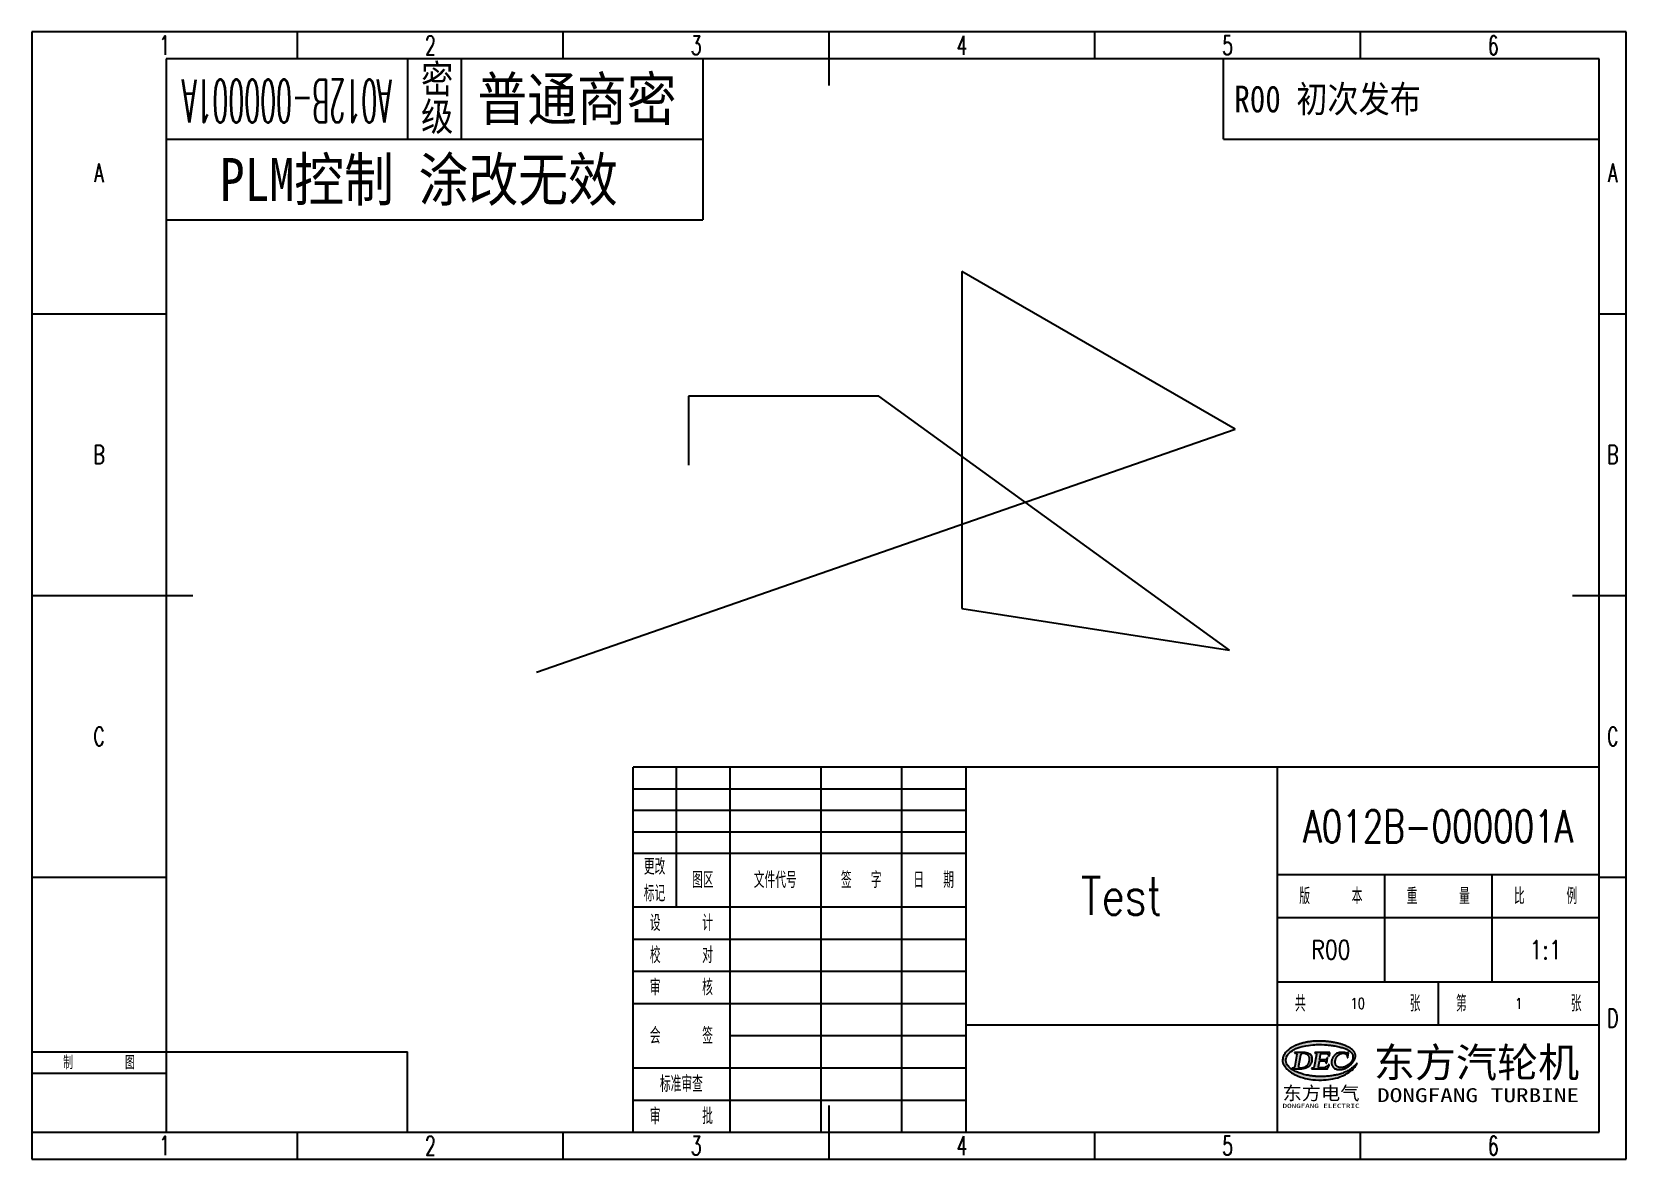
# Model space of a CAD drawing. Header units: millimetres. Extents: x 0 to 297, y 0 to 210.
import ezdxf
from ezdxf.enums import TextEntityAlignment as Align

# ---------------------------------------------------------------- set-up
doc = ezdxf.new("R2010")
doc.units = ezdxf.units.MM
doc.layers.add('PDM_Title', color=7, linetype='Continuous')
doc.styles.add('HZ', font='TXT.SHX', dxfattribs={"width": 0.667, "bigfont": 'HZTXT.SHX'})
doc.styles.add('pdmHT', font='simhei.ttf')

# ---------------------------------------------------------------- blocks, each defined once
blk = doc.blocks.new('FitPDM_DWGFrame')
at = {"layer": 'PDM_Title'}
h = blk.add_hatch(color=2, dxfattribs=at)
h.paths.add_polyline_path([(235.25, 19.86), (235.24, 19.83), (235.23, 19.81), (235.24, 19.79), (235.26, 19.76), (235.47, 19.76), (235.51, 19.74), (235.55, 19.72), (235.59, 19.67), (235.62, 19.62), (235.63, 19.53), (235.26, 17.33), (235.25, 17.22), (235.2, 17.15), (235.15, 17.08), (235.08, 17.01), (235, 16.96), (234.91, 16.96), (234.82, 16.94), (234.75, 16.93), (234.73, 16.88), (234.75, 16.84), (234.79, 16.84), (236.5, 16.84), (236.71, 16.86), (236.92, 16.89), (237.13, 16.93), (237.32, 16.99), (237.48, 17.06), (237.7, 17.17), (237.88, 17.28), (238.01, 17.39), (238.17, 17.56), (238.29, 17.72), (238.38, 17.87), (238.45, 18.05), (238.51, 18.2), (238.53, 18.41), (238.54, 18.59), (238.53, 18.78), (238.5, 18.96), (238.44, 19.13), (238.33, 19.3), (238.18, 19.47), (237.96, 19.62), (237.76, 19.71), (237.48, 19.8), (237.21, 19.86), (236.96, 19.86)])
h.paths.add_polyline_path([(236.45, 19.62), (236.4, 19.56), (236.37, 19.48), (236.34, 19.38), (235.99, 17.35), (235.97, 17.24), (235.97, 17.15), (235.97, 17.09), (236.05, 17.04), (236.14, 17.01), (236.32, 17.01), (236.52, 17.02), (236.64, 17.03), (236.77, 17.05), (236.91, 17.09), (237, 17.12), (237.1, 17.15), (237.18, 17.19), (237.28, 17.24), (237.36, 17.29), (237.43, 17.35), (237.51, 17.39), (237.57, 17.43), (237.62, 17.49), (237.68, 17.57), (237.72, 17.63), (237.77, 17.71), (237.81, 17.78), (237.83, 17.82), (237.89, 17.91), (237.92, 17.99), (237.95, 18.08), (237.98, 18.19), (238, 18.29), (238.03, 18.4), (238.04, 18.51), (238.04, 18.6), (238.04, 18.69), (238, 18.9), (237.96, 19.04), (237.93, 19.09), (237.89, 19.17), (237.84, 19.22), (237.81, 19.27), (237.76, 19.33), (237.72, 19.38), (237.66, 19.43), (237.58, 19.5), (237.5, 19.53), (237.4, 19.58), (237.27, 19.63), (237.08, 19.68), (236.94, 19.7), (236.81, 19.71), (236.72, 19.7)], flags=0)
h.paths.add_polyline_path([(240.21, 19.66), (241.24, 19.65), (241.31, 19.62), (241.39, 19.59), (241.44, 19.55), (241.48, 19.51), (241.52, 19.46), (241.54, 19.41), (241.56, 19.36), (241.58, 19.25), (241.6, 19.18), (241.62, 19.16), (241.64, 19.16), (241.67, 19.16), (241.71, 19.19), (241.74, 19.23), (241.76, 19.28), (241.83, 19.75), (241.83, 19.8), (241.81, 19.83), (241.78, 19.85), (241.75, 19.86), (239.02, 19.86), (238.98, 19.84), (238.98, 19.8), (239, 19.76), (239.12, 19.75), (239.21, 19.73), (239.28, 19.69), (239.31, 19.64), (239.32, 19.56), (239.31, 19.49), (238.9, 17.25), (238.87, 17.17), (238.84, 17.11), (238.79, 17.06), (238.75, 17), (238.68, 16.96), (238.63, 16.94), (238.59, 16.93), (238.43, 16.93), (238.41, 16.92), (238.4, 16.88), (238.41, 16.86), (238.43, 16.84), (241.31, 16.84), (241.35, 16.85), (241.4, 16.89), (241.42, 16.92), (241.68, 17.51), (241.69, 17.54), (241.69, 17.58), (241.67, 17.59), (241.64, 17.61), (241.6, 17.61), (241.57, 17.6), (241.53, 17.56), (241.5, 17.51), (241.47, 17.46), (241.43, 17.4), (241.35, 17.34), (241.25, 17.27), (241.17, 17.21), (241.1, 17.17), (241.02, 17.12), (240.94, 17.08), (240.88, 17.05), (240.8, 17.03), (240.72, 17.02), (240.65, 17.01), (239.84, 17), (239.78, 17.02), (239.73, 17.05), (239.71, 17.07), (239.7, 17.16), (239.7, 17.27), (239.86, 18.2), (239.87, 18.25), (239.88, 18.28), (239.91, 18.3), (239.98, 18.31), (240.71, 18.31), (240.83, 18.29), (240.93, 18.27), (240.99, 18.22), (241.03, 18.17), (241.07, 18.11), (241.09, 18.05), (241.08, 17.99), (241.08, 17.95), (241.09, 17.9), (241.11, 17.89), (241.15, 17.89), (241.18, 17.9), (241.21, 17.92), (241.22, 17.95), (241.38, 18.82), (241.39, 18.87), (241.39, 18.89), (241.37, 18.9), (241.34, 18.91), (241.31, 18.91), (241.29, 18.89), (241.27, 18.83), (241.25, 18.76), (241.23, 18.7), (241.2, 18.65), (241.15, 18.61), (241.12, 18.58), (241.05, 18.54), (240.99, 18.51), (240.92, 18.48), (240.87, 18.48), (239.97, 18.48), (239.93, 18.51), (239.92, 18.56), (239.94, 18.65), (240.09, 19.52), (240.1, 19.57), (240.12, 19.6), (240.14, 19.63)])
h.paths.add_polyline_path([(246.82, 17.6), (246.86, 17.66), (246.9, 17.72), (246.91, 17.73), (246.91, 17.75), (246.91, 17.77), (246.89, 17.79), (246.88, 17.82), (246.85, 17.82), (246.81, 17.81), (246.77, 17.78), (246.73, 17.72), (246.69, 17.66), (246.67, 17.64), (246.53, 17.49), (246.35, 17.34), (246.27, 17.26), (246.17, 17.18), (246.06, 17.08), (245.96, 17), (245.87, 16.94), (245.78, 16.87), (245.59, 16.72), (245.46, 16.64), (245.27, 16.53), (245.09, 16.42), (244.9, 16.33), (244.73, 16.24), (244.64, 16.2), (244.58, 16.17), (244.41, 16.11), (244.26, 16.04), (244.06, 15.97), (243.87, 15.9), (243.66, 15.83), (243.46, 15.77), (243.24, 15.72), (243.03, 15.69), (242.83, 15.66), (242.62, 15.61), (242.42, 15.58), (242.13, 15.54), (241.94, 15.51), (241.7, 15.48), (241.47, 15.46), (241.21, 15.44), (240.92, 15.41), (240.57, 15.39), (240.21, 15.39), (240.03, 15.38), (239.79, 15.37), (239.4, 15.39), (239.2, 15.41), (239.06, 15.43), (238.83, 15.46), (238.65, 15.46), (238.43, 15.51), (238.14, 15.54), (237.95, 15.59), (237.74, 15.61), (237.46, 15.67), (237.19, 15.73), (236.91, 15.79), (236.64, 15.87), (236.26, 15.99), (236.05, 16.08), (235.8, 16.17), (235.58, 16.27), (235.4, 16.35), (235.22, 16.43), (235.05, 16.54), (234.82, 16.64), (234.64, 16.77), (234.48, 16.89), (234.32, 17.04), (234.17, 17.18), (234.02, 17.36), (233.94, 17.46), (233.81, 17.65), (233.72, 17.83), (233.65, 18.06), (233.61, 18.28), (233.6, 18.55), (233.64, 18.77), (233.7, 19.01), (233.79, 19.16), (233.87, 19.32), (234.01, 19.51), (234.16, 19.7), (234.34, 19.87), (234.59, 20.07), (234.89, 20.26), (234.99, 20.33), (235.23, 20.45), (235.48, 20.58), (235.85, 20.73), (236.23, 20.83), (236.63, 20.95), (237.01, 21.05), (237.32, 21.11), (237.83, 21.19), (238.23, 21.25), (238.62, 21.29), (239, 21.32), (239.34, 21.35), (240.25, 21.34), (240.8, 21.31), (241.02, 21.3), (241.26, 21.27), (241.47, 21.25), (241.7, 21.24), (241.92, 21.21), (242.11, 21.18), (242.34, 21.15), (242.52, 21.12), (242.75, 21.09), (242.99, 21.04), (243.26, 20.99), (243.52, 20.93), (243.71, 20.87), (243.93, 20.82), (244.1, 20.78), (244.3, 20.74), (244.46, 20.68), (244.65, 20.61), (244.76, 20.54), (244.87, 20.51), (244.98, 20.46), (245.07, 20.4), (245.15, 20.36), (245.25, 20.3), (245.36, 20.23), (245.46, 20.16), (245.53, 20.09), (245.62, 20.02), (245.69, 19.95), (245.8, 19.86), (245.87, 19.77), (245.91, 19.69), (245.95, 19.63), (246, 19.55), (246.04, 19.49), (246.06, 19.41), (246.09, 19.32), (246.11, 19.21), (246.11, 19.03), (246.11, 18.88), (246.09, 18.75), (246.06, 18.66), (246.04, 18.57), (246.01, 18.47), (245.95, 18.36), (245.9, 18.29), (245.82, 18.15), (245.75, 18.05), (245.68, 17.95), (245.57, 17.85), (245.49, 17.77), (245.4, 17.68), (245.34, 17.62), (245.23, 17.54), (245.15, 17.48), (245.06, 17.42), (244.97, 17.37), (244.84, 17.31), (244.76, 17.27), (244.68, 17.23), (244.59, 17.18), (244.49, 17.14), (244.35, 17.12), (244.22, 17.09), (244.07, 17.05), (243.87, 17.05), (243.65, 17.05), (243.56, 17.08), (243.44, 17.11), (243.36, 17.14), (243.29, 17.18), (243.22, 17.22), (243.16, 17.26), (243.12, 17.3), (243.08, 17.33), (243.04, 17.35), (243.01, 17.4), (242.98, 17.44), (242.96, 17.48), (242.93, 17.53), (242.9, 17.59), (242.88, 17.65), (242.86, 17.72), (242.84, 17.79), (242.82, 17.88), (242.81, 17.97), (242.79, 18.11), (242.79, 18.24), (242.82, 18.34), (242.83, 18.41), (242.84, 18.48), (242.87, 18.57), (242.9, 18.65), (242.93, 18.73), (242.96, 18.79), (242.99, 18.85), (243.02, 18.91), (243.04, 18.97), (243.06, 19), (243.1, 19.04), (243.12, 19.08), (243.16, 19.11), (243.18, 19.13), (243.19, 19.16), (243.21, 19.18), (243.24, 19.22), (243.25, 19.24), (243.27, 19.26), (243.32, 19.3), (243.35, 19.35), (243.45, 19.42), (243.53, 19.48), (243.63, 19.53), (243.72, 19.59), (243.8, 19.62), (243.87, 19.65), (243.98, 19.68), (244.06, 19.7), (244.12, 19.73), (244.23, 19.73), (244.38, 19.73), (244.46, 19.71), (244.55, 19.68), (244.63, 19.66), (244.71, 19.62), (244.77, 19.58), (244.82, 19.54), (244.87, 19.49), (244.92, 19.43), (244.96, 19.39), (244.99, 19.34), (245, 19.29), (245.03, 19.23), (245.03, 19.16), (245.05, 19.07), (245.07, 18.99), (245.07, 18.91), (245.08, 18.89), (245.1, 18.89), (245.14, 18.88), (245.15, 18.89), (245.17, 18.91), (245.17, 18.99), (245.18, 19.11), (245.3, 19.82), (245.3, 19.85), (245.28, 19.87), (245.26, 19.89), (245.22, 19.89), (245.18, 19.87), (245.15, 19.85), (245.13, 19.82), (245.12, 19.8), (245.09, 19.78), (245.04, 19.76), (245, 19.75), (244.95, 19.75), (244.88, 19.76), (244.82, 19.78), (244.73, 19.8), (244.63, 19.82), (244.54, 19.85), (244.43, 19.86), (244.31, 19.87), (244.16, 19.89), (244, 19.89), (243.84, 19.87), (243.68, 19.86), (243.58, 19.84), (243.5, 19.82), (243.39, 19.79), (243.3, 19.76), (243.22, 19.73), (243.15, 19.71), (243.06, 19.65), (242.97, 19.6), (242.9, 19.56), (242.85, 19.51), (242.8, 19.47), (242.74, 19.42), (242.66, 19.34), (242.58, 19.26), (242.52, 19.19), (242.48, 19.13), (242.43, 19.08), (242.38, 19.01), (242.34, 18.93), (242.3, 18.86), (242.27, 18.77), (242.23, 18.7), (242.19, 18.6), (242.17, 18.52), (242.17, 18.46), (242.15, 18.41), (242.14, 18.3), (242.11, 18.21), (242.11, 18.14), (242.1, 18.05), (242.09, 18.01), (242.1, 17.98), (242.11, 17.89), (242.12, 17.8), (242.14, 17.71), (242.15, 17.62), (242.16, 17.54), (242.21, 17.44), (242.25, 17.37), (242.3, 17.29), (242.34, 17.23), (242.39, 17.17), (242.44, 17.13), (242.5, 17.06), (242.55, 17), (242.62, 16.95), (242.7, 16.89), (242.78, 16.84), (242.85, 16.81), (242.92, 16.79), (243.04, 16.75), (243.15, 16.71), (243.27, 16.69), (243.42, 16.68), (243.57, 16.67), (243.74, 16.68), (243.91, 16.69), (244.07, 16.71), (244.22, 16.74), (244.33, 16.77), (244.41, 16.79), (244.49, 16.82), (244.61, 16.86), (244.68, 16.91), (244.77, 16.94), (244.87, 17), (244.94, 17.04), (245.01, 17.08), (245.11, 17.14), (245.18, 17.2), (245.29, 17.26), (245.35, 17.31), (245.41, 17.36), (245.46, 17.38), (245.53, 17.45), (245.61, 17.5), (245.67, 17.56), (245.72, 17.62), (245.77, 17.65), (245.83, 17.71), (245.85, 17.75), (245.91, 17.8), (245.94, 17.86), (245.98, 17.88), (246.01, 17.92), (246.04, 17.95), (246.06, 17.99), (246.1, 18.04), (246.14, 18.08), (246.16, 18.12), (246.2, 18.18), (246.24, 18.24), (246.28, 18.28), (246.31, 18.35), (246.36, 18.4), (246.38, 18.45), (246.4, 18.49), (246.42, 18.56), (246.44, 18.61), (246.47, 18.69), (246.5, 18.76), (246.52, 18.84), (246.54, 18.91), (246.56, 18.99), (246.57, 19.08), (246.58, 19.24), (246.57, 19.46), (246.55, 19.58), (246.52, 19.66), (246.49, 19.75), (246.46, 19.8), (246.43, 19.86), (246.39, 19.93), (246.34, 20), (246.3, 20.05), (246.26, 20.11), (246.2, 20.16), (246.14, 20.25), (246.06, 20.31), (246, 20.38), (245.94, 20.42), (245.86, 20.49), (245.79, 20.55), (245.71, 20.61), (245.65, 20.66), (245.57, 20.7), (245.5, 20.74), (245.41, 20.79), (245.34, 20.83), (245.27, 20.87), (245.2, 20.9), (245.12, 20.94), (245.06, 20.98), (245.02, 20.99), (244.96, 21.01), (244.86, 21.07), (244.76, 21.1), (244.69, 21.14), (244.59, 21.17), (244.51, 21.21), (244.43, 21.24), (244.35, 21.27), (244.27, 21.31), (244.18, 21.33), (244.09, 21.36), (244, 21.38), (243.92, 21.42), (243.82, 21.45), (243.72, 21.47), (243.62, 21.5), (243.53, 21.53), (243.43, 21.55), (243.33, 21.58), (243.22, 21.6), (243.12, 21.62), (243.04, 21.64), (242.95, 21.66), (242.82, 21.68), (242.74, 21.7), (242.64, 21.71), (242.57, 21.74), (242.46, 21.75), (242.38, 21.77), (242.27, 21.79), (242.11, 21.81), (242, 21.83), (241.91, 21.85), (241.8, 21.87), (241.67, 21.88), (241.49, 21.9), (241.34, 21.92), (241.14, 21.94), (240.95, 21.95), (240.75, 21.95), (240.54, 21.96), (240.27, 21.97), (239.96, 21.98), (239.61, 21.99), (239.37, 21.99), (239.1, 21.96), (238.88, 21.96), (238.62, 21.95), (238.41, 21.93), (238.24, 21.9), (238.05, 21.88), (237.9, 21.86), (237.8, 21.84), (237.71, 21.82), (237.61, 21.8), (237.48, 21.78), (237.39, 21.76), (237.25, 21.73), (237.14, 21.71), (237.06, 21.69), (236.95, 21.66), (236.82, 21.64), (236.73, 21.62), (236.65, 21.59), (236.54, 21.56), (236.43, 21.53), (236.33, 21.5), (236.24, 21.47), (236.18, 21.45), (236.09, 21.42), (235.99, 21.38), (235.91, 21.37), (235.85, 21.33), (235.78, 21.31), (235.7, 21.27), (235.6, 21.24), (235.52, 21.2), (235.43, 21.17), (235.34, 21.13), (235.25, 21.09), (235.17, 21.04), (235.08, 21), (235, 20.96), (234.91, 20.92), (234.84, 20.87), (234.75, 20.83), (234.66, 20.78), (234.57, 20.73), (234.5, 20.69), (234.43, 20.64), (234.35, 20.58), (234.24, 20.51), (234.09, 20.38), (233.91, 20.23), (233.71, 20.05), (233.55, 19.84), (233.39, 19.65), (233.29, 19.45), (233.19, 19.23), (233.12, 19.09), (233.07, 18.88), (233.02, 18.67), (233.01, 18.51), (233.01, 18.4), (233, 18.3), (233.01, 18.21), (233.06, 17.94), (233.14, 17.74), (233.27, 17.48), (233.39, 17.31), (233.51, 17.13), (233.66, 16.96), (233.81, 16.78), (233.98, 16.62), (234.18, 16.44), (234.42, 16.27), (234.68, 16.09), (234.93, 15.92), (235.19, 15.78), (235.53, 15.64), (235.9, 15.47), (236.38, 15.29), (236.87, 15.13), (237.21, 15.02), (237.56, 14.95), (237.89, 14.88), (238.29, 14.83), (238.63, 14.79), (239.14, 14.76), (239.76, 14.72), (240.27, 14.71), (240.64, 14.75), (241.12, 14.77), (241.55, 14.83), (241.95, 14.89), (242.39, 14.95), (242.85, 15.06), (243.27, 15.17), (243.66, 15.31), (243.99, 15.43), (244.35, 15.59), (244.7, 15.75), (245, 15.93), (245.34, 16.15), (245.63, 16.36), (245.82, 16.51), (245.92, 16.59), (246, 16.66), (246.14, 16.8), (246.32, 16.98), (246.46, 17.16), (246.56, 17.29), (246.67, 17.41)])
at = {"layer": 'PDM_Title', "color": 2}
for p, q in [((297, 210), (0, 210)), ((0, 210), (0, 0)), ((49.5, 205), (49.5, 210)), ((99, 205), (99, 210)), ((198, 205), (198, 210)), ((247.5, 205), (247.5, 210)), ((297, 0), (297, 210)), ((0, 157.5), (25, 157.5)), ((292, 157.5), (297, 157.5)), ((120, 73), (120, 47)), ((130, 73), (130, 5)), ((147, 73), (147, 5)), ((162, 73), (162, 5)), ((174, 73), (174, 5)), ((232, 73), (232, 5)), ((112, 69), (174, 69)), ((112, 65), (174, 65)), ((112, 61), (174, 61)), ((112, 57), (174, 57)), ((0, 52.5), (25, 52.5)), ((232, 53), (292, 53)), ((252, 53), (252, 33)), ((272, 53), (272, 33)), ((292, 52.5), (297, 52.5)), ((112, 47), (174, 47)), ((232, 45), (292, 45)), ((112, 41), (174, 41)), ((112, 35), (174, 35)), ((232, 33), (292, 33)), ((262, 33), (262, 25)), ((112, 29), (174, 29)), ((174, 25), (232, 25)), ((232, 25), (292, 25)), ((130, 23), (174, 23)), ((234.75, 20.83), (234.66, 20.78)), ((234.84, 20.87), (234.75, 20.83)), ((234.91, 20.92), (234.84, 20.87)), ((235, 20.96), (234.91, 20.92)), ((235.08, 21), (235, 20.96)), ((235.17, 21.04), (235.08, 21)), ((235.25, 21.09), (235.17, 21.04)), ((235.34, 21.13), (235.25, 21.09)), ((235.43, 21.17), (235.34, 21.13)), ((235.52, 21.2), (235.43, 21.17)), ((235.6, 21.24), (235.52, 21.2)), ((235.7, 21.27), (235.6, 21.24)), ((235.78, 21.31), (235.7, 21.27)), ((235.85, 21.33), (235.78, 21.31)), ((235.91, 21.37), (235.85, 21.33)), ((235.85, 20.73), (236.23, 20.83)), ((235.99, 21.38), (235.91, 21.37)), ((236.09, 21.42), (235.99, 21.38)), ((236.18, 21.45), (236.09, 21.42)), ((236.24, 21.47), (236.18, 21.45)), ((236.23, 20.83), (236.63, 20.95)), ((236.33, 21.5), (236.24, 21.47)), ((236.43, 21.53), (236.33, 21.5)), ((236.54, 21.56), (236.43, 21.53)), ((236.65, 21.59), (236.54, 21.56)), ((236.63, 20.95), (237.01, 21.05)), ((236.73, 21.62), (236.65, 21.59)), ((236.82, 21.64), (236.73, 21.62)), ((236.95, 21.66), (236.82, 21.64)), ((237.06, 21.69), (236.95, 21.66)), ((237.01, 21.05), (237.32, 21.11)), ((237.14, 21.71), (237.06, 21.69)), ((237.25, 21.73), (237.14, 21.71)), ((237.39, 21.76), (237.25, 21.73)), ((237.32, 21.11), (237.83, 21.19)), ((237.48, 21.78), (237.39, 21.76)), ((237.61, 21.8), (237.48, 21.78)), ((237.71, 21.82), (237.61, 21.8)), ((237.8, 21.84), (237.71, 21.82)), ((237.9, 21.86), (237.8, 21.84)), ((237.83, 21.19), (238.23, 21.25)), ((238.05, 21.88), (237.9, 21.86)), ((238.24, 21.9), (238.05, 21.88)), ((238.23, 21.25), (238.62, 21.29)), ((238.41, 21.93), (238.24, 21.9)), ((238.62, 21.95), (238.41, 21.93)), ((238.88, 21.96), (238.62, 21.95)), ((238.62, 21.29), (239, 21.32)), ((239.1, 21.96), (238.88, 21.96)), ((239, 21.32), (239.34, 21.35)), ((239.37, 21.99), (239.1, 21.96)), ((239.34, 21.35), (240.25, 21.34)), ((239.61, 21.99), (239.37, 21.99)), ((239.96, 21.98), (239.61, 21.99)), ((240.27, 21.97), (239.96, 21.98)), ((240.25, 21.34), (240.8, 21.31)), ((240.54, 21.96), (240.27, 21.97)), ((240.75, 21.95), (240.54, 21.96)), ((240.95, 21.95), (240.75, 21.95)), ((240.8, 21.31), (241.02, 21.3)), ((241.14, 21.94), (240.95, 21.95)), ((241.02, 21.3), (241.26, 21.27)), ((241.34, 21.92), (241.14, 21.94)), ((241.26, 21.27), (241.47, 21.25)), ((241.49, 21.9), (241.34, 21.92)), ((241.47, 21.25), (241.7, 21.24)), ((241.67, 21.88), (241.49, 21.9)), ((241.8, 21.87), (241.67, 21.88)), ((241.7, 21.24), (241.92, 21.21)), ((241.91, 21.85), (241.8, 21.87)), ((242, 21.83), (241.91, 21.85)), ((241.92, 21.21), (242.11, 21.18)), ((242.11, 21.81), (242, 21.83)), ((242.27, 21.79), (242.11, 21.81)), ((242.11, 21.18), (242.34, 21.15)), ((242.38, 21.77), (242.27, 21.79)), ((242.34, 21.15), (242.52, 21.12)), ((242.46, 21.75), (242.38, 21.77)), ((242.57, 21.74), (242.46, 21.75)), ((242.52, 21.12), (242.75, 21.09)), ((242.64, 21.71), (242.57, 21.74)), ((242.74, 21.7), (242.64, 21.71)), ((242.82, 21.68), (242.74, 21.7)), ((242.75, 21.09), (242.99, 21.04)), ((242.95, 21.66), (242.82, 21.68)), ((243.04, 21.64), (242.95, 21.66)), ((242.99, 21.04), (243.26, 20.99)), ((243.12, 21.62), (243.04, 21.64)), ((243.22, 21.6), (243.12, 21.62)), ((243.33, 21.58), (243.22, 21.6)), ((243.26, 20.99), (243.52, 20.93)), ((243.43, 21.55), (243.33, 21.58)), ((243.53, 21.53), (243.43, 21.55)), ((243.52, 20.93), (243.71, 20.87)), ((243.62, 21.5), (243.53, 21.53)), ((243.72, 21.47), (243.62, 21.5)), ((243.71, 20.87), (243.93, 20.82)), ((243.82, 21.45), (243.72, 21.47)), ((243.92, 21.42), (243.82, 21.45)), ((244, 21.38), (243.92, 21.42)), ((243.93, 20.82), (244.1, 20.78)), ((244.09, 21.36), (244, 21.38)), ((244.18, 21.33), (244.09, 21.36)), ((244.27, 21.31), (244.18, 21.33)), ((244.35, 21.27), (244.27, 21.31)), ((244.43, 21.24), (244.35, 21.27)), ((244.51, 21.21), (244.43, 21.24)), ((244.59, 21.17), (244.51, 21.21)), ((244.69, 21.14), (244.59, 21.17)), ((244.76, 21.1), (244.69, 21.14)), ((244.86, 21.07), (244.76, 21.1)), ((244.96, 21.01), (244.86, 21.07)), ((245.02, 20.99), (244.96, 21.01)), ((245.06, 20.98), (245.02, 20.99)), ((245.12, 20.94), (245.06, 20.98)), ((245.2, 20.9), (245.12, 20.94)), ((245.27, 20.87), (245.2, 20.9)), ((245.34, 20.83), (245.27, 20.87)), ((245.41, 20.79), (245.34, 20.83)), ((0, 20), (25, 20)), ((233.01, 18.4), (233, 18.3)), ((233, 18.3), (233.01, 18.21)), ((233.02, 18.67), (233.01, 18.51)), ((233.01, 18.51), (233.01, 18.4)), ((233.01, 18.21), (233.06, 17.94)), ((233.07, 18.88), (233.02, 18.67)), ((233.06, 17.94), (233.14, 17.74)), ((233.12, 19.09), (233.07, 18.88)), ((233.19, 19.23), (233.12, 19.09)), ((233.29, 19.45), (233.19, 19.23)), ((233.39, 19.65), (233.29, 19.45)), ((233.55, 19.84), (233.39, 19.65)), ((233.71, 20.05), (233.55, 19.84)), ((233.6, 18.55), (233.64, 18.77)), ((233.61, 18.28), (233.6, 18.55)), ((233.65, 18.06), (233.61, 18.28)), ((233.64, 18.77), (233.7, 19.01)), ((233.72, 17.83), (233.65, 18.06)), ((233.7, 19.01), (233.79, 19.16)), ((233.91, 20.23), (233.71, 20.05)), ((233.81, 17.65), (233.72, 17.83)), ((233.79, 19.16), (233.87, 19.32)), ((233.87, 19.32), (234.01, 19.51)), ((234.09, 20.38), (233.91, 20.23)), ((234.01, 19.51), (234.16, 19.7)), ((234.24, 20.51), (234.09, 20.38)), ((234.16, 19.7), (234.34, 19.87)), ((234.35, 20.58), (234.24, 20.51)), ((234.34, 19.87), (234.59, 20.07)), ((234.43, 20.64), (234.35, 20.58)), ((234.5, 20.69), (234.43, 20.64)), ((234.57, 20.73), (234.5, 20.69)), ((234.66, 20.78), (234.57, 20.73)), ((234.59, 20.07), (234.89, 20.26)), ((234.89, 20.26), (234.99, 20.33)), ((234.99, 20.33), (235.23, 20.45)), ((235.23, 20.45), (235.48, 20.58)), ((235.24, 19.83), (235.23, 19.81)), ((235.23, 19.81), (235.24, 19.79)), ((235.25, 19.86), (235.24, 19.83)), ((235.24, 19.79), (235.26, 19.76)), ((236.96, 19.86), (235.25, 19.86)), ((235.26, 19.76), (235.47, 19.76)), ((235.63, 19.53), (235.26, 17.33)), ((235.47, 19.76), (235.51, 19.74)), ((235.48, 20.58), (235.85, 20.73)), ((235.51, 19.74), (235.55, 19.72)), ((235.55, 19.72), (235.59, 19.67)), ((235.59, 19.67), (235.62, 19.62)), ((235.62, 19.62), (235.63, 19.53)), ((236.34, 19.38), (235.99, 17.35)), ((236.37, 19.48), (236.34, 19.38)), ((236.4, 19.56), (236.37, 19.48)), ((236.45, 19.62), (236.4, 19.56)), ((236.72, 19.7), (236.45, 19.62)), ((236.81, 19.71), (236.72, 19.7)), ((236.94, 19.7), (236.81, 19.71)), ((237.08, 19.68), (236.94, 19.7)), ((237.21, 19.86), (236.96, 19.86)), ((237.27, 19.63), (237.08, 19.68)), ((237.48, 19.8), (237.21, 19.86)), ((237.4, 19.58), (237.27, 19.63)), ((237.5, 19.53), (237.4, 19.58)), ((237.76, 19.71), (237.48, 19.8)), ((237.58, 19.5), (237.5, 19.53)), ((237.66, 19.43), (237.58, 19.5)), ((237.72, 19.38), (237.66, 19.43)), ((237.76, 19.33), (237.72, 19.38)), ((237.96, 19.62), (237.76, 19.71)), ((237.81, 19.27), (237.76, 19.33)), ((237.84, 19.22), (237.81, 19.27)), ((237.81, 17.78), (237.83, 17.82)), ((237.83, 17.82), (237.89, 17.91)), ((237.89, 19.17), (237.84, 19.22)), ((237.93, 19.09), (237.89, 19.17)), ((237.89, 17.91), (237.92, 17.99)), ((237.92, 17.99), (237.95, 18.08)), ((237.96, 19.04), (237.93, 19.09)), ((237.95, 18.08), (237.98, 18.19)), ((238.18, 19.47), (237.96, 19.62)), ((238, 18.9), (237.96, 19.04)), ((237.98, 18.19), (238, 18.29)), ((238.04, 18.69), (238, 18.9)), ((238, 18.29), (238.03, 18.4)), ((238.03, 18.4), (238.04, 18.51)), ((238.04, 18.6), (238.04, 18.69)), ((238.04, 18.51), (238.04, 18.6)), ((238.33, 19.3), (238.18, 19.47)), ((238.29, 17.72), (238.38, 17.87)), ((238.44, 19.13), (238.33, 19.3)), ((238.38, 17.87), (238.45, 18.05)), ((238.5, 18.96), (238.44, 19.13)), ((238.45, 18.05), (238.51, 18.2)), ((238.53, 18.78), (238.5, 18.96)), ((238.51, 18.2), (238.53, 18.41)), ((238.54, 18.59), (238.53, 18.78)), ((238.53, 18.41), (238.54, 18.59)), ((239.31, 19.49), (238.9, 17.25)), ((239.02, 19.86), (238.98, 19.84)), ((238.98, 19.84), (238.98, 19.8)), ((238.98, 19.8), (239, 19.76)), ((239, 19.76), (239.12, 19.75)), ((241.75, 19.86), (239.02, 19.86)), ((239.12, 19.75), (239.21, 19.73)), ((239.21, 19.73), (239.28, 19.69)), ((239.28, 19.69), (239.31, 19.64)), ((239.31, 19.64), (239.32, 19.56)), ((239.32, 19.56), (239.31, 19.49)), ((239.7, 17.27), (239.86, 18.2)), ((239.86, 18.2), (239.87, 18.25)), ((239.87, 18.25), (239.88, 18.28)), ((239.88, 18.28), (239.91, 18.3)), ((239.91, 18.3), (239.98, 18.31)), ((239.92, 18.56), (239.94, 18.65)), ((239.93, 18.51), (239.92, 18.56)), ((239.97, 18.48), (239.93, 18.51)), ((239.94, 18.65), (240.09, 19.52)), ((240.87, 18.48), (239.97, 18.48)), ((239.98, 18.31), (240.71, 18.31)), ((240.09, 19.52), (240.1, 19.57)), ((240.1, 19.57), (240.12, 19.6)), ((240.12, 19.6), (240.14, 19.63)), ((240.14, 19.63), (240.21, 19.66)), ((240.21, 19.66), (241.24, 19.65)), ((240.71, 18.31), (240.83, 18.29)), ((240.83, 18.29), (240.93, 18.27)), ((240.92, 18.48), (240.87, 18.48)), ((240.99, 18.51), (240.92, 18.48)), ((240.93, 18.27), (240.99, 18.22)), ((241.05, 18.54), (240.99, 18.51)), ((240.99, 18.22), (241.03, 18.17)), ((241.03, 18.17), (241.07, 18.11)), ((241.12, 18.58), (241.05, 18.54)), ((241.07, 18.11), (241.09, 18.05)), ((241.09, 18.05), (241.08, 17.99)), ((241.08, 17.99), (241.08, 17.95)), ((241.08, 17.95), (241.09, 17.9)), ((241.09, 17.9), (241.11, 17.89)), ((241.11, 17.89), (241.15, 17.89)), ((241.15, 18.61), (241.12, 18.58)), ((241.2, 18.65), (241.15, 18.61)), ((241.15, 17.89), (241.18, 17.9)), ((241.18, 17.9), (241.21, 17.92)), ((241.23, 18.7), (241.2, 18.65)), ((241.21, 17.92), (241.22, 17.95)), ((241.22, 17.95), (241.38, 18.82)), ((241.25, 18.76), (241.23, 18.7)), ((241.24, 19.65), (241.31, 19.62)), ((241.27, 18.83), (241.25, 18.76)), ((241.29, 18.89), (241.27, 18.83)), ((241.31, 18.91), (241.29, 18.89)), ((241.31, 19.62), (241.39, 19.59)), ((241.34, 18.91), (241.31, 18.91)), ((241.37, 18.9), (241.34, 18.91)), ((241.39, 18.89), (241.37, 18.9)), ((241.38, 18.82), (241.39, 18.87)), ((241.39, 19.59), (241.44, 19.55)), ((241.39, 18.87), (241.39, 18.89)), ((241.44, 19.55), (241.48, 19.51)), ((241.48, 19.51), (241.52, 19.46)), ((241.52, 19.46), (241.54, 19.41)), ((241.54, 19.41), (241.56, 19.36)), ((241.56, 19.36), (241.58, 19.25)), ((241.58, 19.25), (241.6, 19.18)), ((241.6, 19.18), (241.62, 19.16)), ((241.62, 19.16), (241.64, 19.16)), ((241.64, 19.16), (241.67, 19.16)), ((241.67, 19.16), (241.71, 19.19)), ((241.71, 19.19), (241.74, 19.23)), ((241.74, 19.23), (241.76, 19.28)), ((241.78, 19.85), (241.75, 19.86)), ((241.76, 19.28), (241.83, 19.75)), ((241.81, 19.83), (241.78, 19.85)), ((241.83, 19.8), (241.81, 19.83)), ((241.83, 19.75), (241.83, 19.8)), ((242.1, 18.05), (242.09, 18.01)), ((242.09, 18.01), (242.1, 17.98)), ((242.11, 18.14), (242.1, 18.05)), ((242.1, 17.98), (242.11, 17.89)), ((242.14, 18.3), (242.11, 18.21)), ((242.11, 18.21), (242.11, 18.14)), ((242.11, 17.89), (242.12, 17.8)), ((242.15, 18.41), (242.14, 18.3)), ((242.17, 18.46), (242.15, 18.41)), ((242.19, 18.6), (242.17, 18.52)), ((242.17, 18.52), (242.17, 18.46)), ((242.23, 18.7), (242.19, 18.6)), ((242.27, 18.77), (242.23, 18.7)), ((242.3, 18.86), (242.27, 18.77)), ((242.34, 18.93), (242.3, 18.86)), ((242.38, 19.01), (242.34, 18.93)), ((242.43, 19.08), (242.38, 19.01)), ((242.48, 19.13), (242.43, 19.08)), ((242.52, 19.19), (242.48, 19.13)), ((242.58, 19.26), (242.52, 19.19)), ((242.66, 19.34), (242.58, 19.26)), ((242.74, 19.42), (242.66, 19.34)), ((242.8, 19.47), (242.74, 19.42)), ((242.79, 18.24), (242.82, 18.34)), ((242.79, 18.11), (242.79, 18.24)), ((242.81, 17.97), (242.79, 18.11)), ((242.85, 19.51), (242.8, 19.47)), ((242.82, 17.88), (242.81, 17.97)), ((242.82, 18.34), (242.83, 18.41)), ((242.84, 17.79), (242.82, 17.88)), ((242.83, 18.41), (242.84, 18.48)), ((242.84, 18.48), (242.87, 18.57)), ((242.9, 19.56), (242.85, 19.51)), ((242.87, 18.57), (242.9, 18.65)), ((242.97, 19.6), (242.9, 19.56)), ((242.9, 18.65), (242.93, 18.73)), ((242.93, 18.73), (242.96, 18.79)), ((242.96, 18.79), (242.99, 18.85)), ((243.06, 19.65), (242.97, 19.6)), ((242.99, 18.85), (243.02, 18.91)), ((243.02, 18.91), (243.04, 18.97)), ((243.04, 18.97), (243.06, 19)), ((243.15, 19.71), (243.06, 19.65)), ((243.06, 19), (243.1, 19.04)), ((243.1, 19.04), (243.12, 19.08)), ((243.12, 19.08), (243.16, 19.11)), ((243.22, 19.73), (243.15, 19.71)), ((243.16, 19.11), (243.18, 19.13)), ((243.18, 19.13), (243.19, 19.16)), ((243.19, 19.16), (243.21, 19.18)), ((243.21, 19.18), (243.24, 19.22)), ((243.3, 19.76), (243.22, 19.73)), ((243.24, 19.22), (243.25, 19.24)), ((243.25, 19.24), (243.27, 19.26)), ((243.27, 19.26), (243.32, 19.3)), ((243.39, 19.79), (243.3, 19.76)), ((243.32, 19.3), (243.35, 19.35)), ((243.35, 19.35), (243.45, 19.42)), ((243.5, 19.82), (243.39, 19.79)), ((243.45, 19.42), (243.53, 19.48)), ((243.58, 19.84), (243.5, 19.82)), ((243.53, 19.48), (243.63, 19.53)), ((243.68, 19.86), (243.58, 19.84)), ((243.63, 19.53), (243.72, 19.59)), ((243.84, 19.87), (243.68, 19.86)), ((243.72, 19.59), (243.8, 19.62)), ((243.8, 19.62), (243.87, 19.65)), ((244, 19.89), (243.84, 19.87)), ((243.87, 19.65), (243.98, 19.68)), ((243.98, 19.68), (244.06, 19.7)), ((244.16, 19.89), (244, 19.89)), ((244.06, 19.7), (244.12, 19.73)), ((244.1, 20.78), (244.3, 20.74)), ((244.12, 19.73), (244.23, 19.73)), ((244.31, 19.87), (244.16, 19.89)), ((244.23, 19.73), (244.38, 19.73)), ((244.3, 20.74), (244.46, 20.68)), ((244.43, 19.86), (244.31, 19.87)), ((244.38, 19.73), (244.46, 19.71)), ((244.54, 19.85), (244.43, 19.86)), ((244.46, 20.68), (244.65, 20.61)), ((244.46, 19.71), (244.55, 19.68)), ((244.63, 19.82), (244.54, 19.85)), ((244.55, 19.68), (244.63, 19.66)), ((244.73, 19.8), (244.63, 19.82)), ((244.63, 19.66), (244.71, 19.62)), ((244.65, 20.61), (244.76, 20.54)), ((244.71, 19.62), (244.77, 19.58)), ((244.82, 19.78), (244.73, 19.8)), ((244.76, 20.54), (244.87, 20.51)), ((244.77, 19.58), (244.82, 19.54)), ((244.88, 19.76), (244.82, 19.78)), ((244.82, 19.54), (244.87, 19.49)), ((244.87, 20.51), (244.98, 20.46)), ((244.87, 19.49), (244.92, 19.43)), ((244.95, 19.75), (244.88, 19.76)), ((244.92, 19.43), (244.96, 19.39)), ((245, 19.75), (244.95, 19.75)), ((244.96, 19.39), (244.99, 19.34)), ((244.98, 20.46), (245.07, 20.4)), ((244.99, 19.34), (245, 19.29)), ((245.04, 19.76), (245, 19.75)), ((245, 19.29), (245.03, 19.23)), ((245.03, 19.23), (245.03, 19.16)), ((245.03, 19.16), (245.05, 19.07)), ((245.09, 19.78), (245.04, 19.76)), ((245.05, 19.07), (245.07, 18.99)), ((245.07, 20.4), (245.15, 20.36)), ((245.07, 18.99), (245.07, 18.91)), ((245.07, 18.91), (245.08, 18.89)), ((245.08, 18.89), (245.1, 18.89)), ((245.12, 19.8), (245.09, 19.78)), ((245.1, 18.89), (245.14, 18.88)), ((245.13, 19.82), (245.12, 19.8)), ((245.15, 19.85), (245.13, 19.82)), ((245.14, 18.88), (245.15, 18.89)), ((245.15, 20.36), (245.25, 20.3)), ((245.18, 19.87), (245.15, 19.85)), ((245.15, 18.89), (245.17, 18.91)), ((245.17, 18.99), (245.18, 19.11)), ((245.17, 18.91), (245.17, 18.99)), ((245.22, 19.89), (245.18, 19.87)), ((245.18, 19.11), (245.3, 19.82)), ((245.26, 19.89), (245.22, 19.89)), ((245.25, 20.3), (245.36, 20.23)), ((245.28, 19.87), (245.26, 19.89)), ((245.3, 19.85), (245.28, 19.87)), ((245.3, 19.82), (245.3, 19.85)), ((245.36, 20.23), (245.46, 20.16)), ((245.5, 20.74), (245.41, 20.79)), ((245.46, 20.16), (245.53, 20.09)), ((245.57, 17.85), (245.49, 17.77)), ((245.57, 20.7), (245.5, 20.74)), ((245.53, 20.09), (245.62, 20.02)), ((245.65, 20.66), (245.57, 20.7)), ((245.68, 17.95), (245.57, 17.85)), ((245.62, 20.02), (245.69, 19.95)), ((245.71, 20.61), (245.65, 20.66)), ((245.75, 18.05), (245.68, 17.95)), ((245.69, 19.95), (245.8, 19.86)), ((245.79, 20.55), (245.71, 20.61)), ((245.82, 18.15), (245.75, 18.05)), ((245.86, 20.49), (245.79, 20.55)), ((245.8, 19.86), (245.87, 19.77)), ((245.9, 18.29), (245.82, 18.15)), ((245.94, 20.42), (245.86, 20.49)), ((245.87, 19.77), (245.91, 19.69)), ((245.95, 18.36), (245.9, 18.29)), ((245.91, 19.69), (245.95, 19.63)), ((245.91, 17.8), (245.94, 17.86)), ((246, 20.38), (245.94, 20.42)), ((245.94, 17.86), (245.98, 17.88)), ((245.95, 19.63), (246, 19.55)), ((246.01, 18.47), (245.95, 18.36)), ((245.98, 17.88), (246.01, 17.92)), ((246.06, 20.31), (246, 20.38)), ((246, 19.55), (246.04, 19.49)), ((246.04, 18.57), (246.01, 18.47)), ((246.01, 17.92), (246.04, 17.95)), ((246.04, 19.49), (246.06, 19.41)), ((246.06, 18.66), (246.04, 18.57)), ((246.04, 17.95), (246.06, 17.99)), ((246.14, 20.25), (246.06, 20.31)), ((246.06, 19.41), (246.09, 19.32)), ((246.09, 18.75), (246.06, 18.66)), ((246.06, 17.99), (246.1, 18.04)), ((246.09, 19.32), (246.11, 19.21)), ((246.11, 18.88), (246.09, 18.75)), ((246.1, 18.04), (246.14, 18.08)), ((246.11, 19.21), (246.11, 19.03)), ((246.11, 19.03), (246.11, 18.88)), ((246.2, 20.16), (246.14, 20.25)), ((246.14, 18.08), (246.16, 18.12)), ((246.16, 18.12), (246.2, 18.18)), ((246.26, 20.11), (246.2, 20.16)), ((246.2, 18.18), (246.24, 18.24)), ((246.24, 18.24), (246.28, 18.28)), ((246.3, 20.05), (246.26, 20.11)), ((246.28, 18.28), (246.31, 18.35)), ((246.34, 20), (246.3, 20.05)), ((246.31, 18.35), (246.36, 18.4)), ((246.39, 19.93), (246.34, 20)), ((246.36, 18.4), (246.38, 18.45)), ((246.38, 18.45), (246.4, 18.49)), ((246.43, 19.86), (246.39, 19.93)), ((246.4, 18.49), (246.42, 18.56)), ((246.42, 18.56), (246.44, 18.61)), ((246.46, 19.8), (246.43, 19.86)), ((246.44, 18.61), (246.47, 18.69)), ((246.49, 19.75), (246.46, 19.8)), ((246.47, 18.69), (246.5, 18.76)), ((246.52, 19.66), (246.49, 19.75)), ((246.5, 18.76), (246.52, 18.84)), ((246.55, 19.58), (246.52, 19.66)), ((246.52, 18.84), (246.54, 18.91)), ((246.54, 18.91), (246.56, 18.99)), ((246.57, 19.46), (246.55, 19.58)), ((246.56, 18.99), (246.57, 19.08)), ((246.58, 19.24), (246.57, 19.46)), ((246.57, 19.08), (246.58, 19.24)), ((0, 16), (25, 16)), ((112, 17), (174, 17)), ((233.14, 17.74), (233.27, 17.48)), ((233.27, 17.48), (233.39, 17.31)), ((233.39, 17.31), (233.51, 17.13)), ((233.51, 17.13), (233.66, 16.96)), ((233.66, 16.96), (233.81, 16.78)), ((233.94, 17.46), (233.81, 17.65)), ((233.81, 16.78), (233.98, 16.62)), ((234.02, 17.36), (233.94, 17.46)), ((233.98, 16.62), (234.18, 16.44)), ((234.17, 17.18), (234.02, 17.36)), ((234.32, 17.04), (234.17, 17.18)), ((234.18, 16.44), (234.42, 16.27)), ((234.48, 16.89), (234.32, 17.04)), ((234.42, 16.27), (234.68, 16.09)), ((234.64, 16.77), (234.48, 16.89)), ((234.82, 16.64), (234.64, 16.77)), ((234.68, 16.09), (234.93, 15.92)), ((234.75, 16.93), (234.73, 16.88)), ((234.73, 16.88), (234.75, 16.84)), ((234.82, 16.94), (234.75, 16.93)), ((234.75, 16.84), (234.79, 16.84)), ((234.79, 16.84), (236.5, 16.84)), ((234.91, 16.96), (234.82, 16.94)), ((235.05, 16.54), (234.82, 16.64)), ((235, 16.96), (234.91, 16.96)), ((234.93, 15.92), (235.19, 15.78)), ((235.08, 17.01), (235, 16.96)), ((235.22, 16.43), (235.05, 16.54)), ((235.15, 17.08), (235.08, 17.01)), ((235.2, 17.15), (235.15, 17.08)), ((235.19, 15.78), (235.53, 15.64)), ((235.25, 17.22), (235.2, 17.15)), ((235.4, 16.35), (235.22, 16.43)), ((235.26, 17.33), (235.25, 17.22)), ((235.58, 16.27), (235.4, 16.35)), ((235.53, 15.64), (235.9, 15.47)), ((235.8, 16.17), (235.58, 16.27)), ((236.05, 16.08), (235.8, 16.17)), ((235.9, 15.47), (236.38, 15.29)), ((235.99, 17.35), (235.97, 17.24)), ((235.97, 17.24), (235.97, 17.15)), ((235.97, 17.15), (235.97, 17.09)), ((235.97, 17.09), (236.05, 17.04)), ((236.05, 17.04), (236.14, 17.01)), ((236.26, 15.99), (236.05, 16.08)), ((236.14, 17.01), (236.32, 17.01)), ((236.64, 15.87), (236.26, 15.99)), ((236.32, 17.01), (236.52, 17.02)), ((236.38, 15.29), (236.87, 15.13)), ((236.5, 16.84), (236.71, 16.86)), ((236.52, 17.02), (236.64, 17.03)), ((236.64, 17.03), (236.77, 17.05)), ((236.91, 15.79), (236.64, 15.87)), ((236.71, 16.86), (236.92, 16.89)), ((236.77, 17.05), (236.91, 17.09)), ((236.87, 15.13), (237.21, 15.02)), ((236.91, 17.09), (237, 17.12)), ((237.19, 15.73), (236.91, 15.79)), ((236.92, 16.89), (237.13, 16.93)), ((237, 17.12), (237.1, 17.15)), ((237.1, 17.15), (237.18, 17.19)), ((237.13, 16.93), (237.32, 16.99)), ((237.18, 17.19), (237.28, 17.24)), ((237.46, 15.67), (237.19, 15.73)), ((237.21, 15.02), (237.56, 14.95)), ((237.28, 17.24), (237.36, 17.29)), ((237.32, 16.99), (237.48, 17.06)), ((237.36, 17.29), (237.43, 17.35)), ((237.43, 17.35), (237.51, 17.39)), ((237.74, 15.61), (237.46, 15.67)), ((237.48, 17.06), (237.7, 17.17)), ((237.51, 17.39), (237.57, 17.43)), ((237.56, 14.95), (237.89, 14.88)), ((237.57, 17.43), (237.62, 17.49)), ((237.62, 17.49), (237.68, 17.57)), ((237.68, 17.57), (237.72, 17.63)), ((237.7, 17.17), (237.88, 17.28)), ((237.72, 17.63), (237.77, 17.71)), ((237.95, 15.59), (237.74, 15.61)), ((237.77, 17.71), (237.81, 17.78)), ((237.88, 17.28), (238.01, 17.39)), ((237.89, 14.88), (238.29, 14.83)), ((238.14, 15.54), (237.95, 15.59)), ((238.01, 17.39), (238.17, 17.56)), ((238.43, 15.51), (238.14, 15.54)), ((238.17, 17.56), (238.29, 17.72)), ((238.41, 16.92), (238.4, 16.88)), ((238.4, 16.88), (238.41, 16.86)), ((238.43, 16.93), (238.41, 16.92)), ((238.41, 16.86), (238.43, 16.84)), ((238.59, 16.93), (238.43, 16.93)), ((238.43, 16.84), (241.31, 16.84)), ((238.65, 15.46), (238.43, 15.51)), ((238.63, 16.94), (238.59, 16.93)), ((238.68, 16.96), (238.63, 16.94)), ((238.83, 15.46), (238.65, 15.46)), ((238.75, 17), (238.68, 16.96)), ((238.79, 17.06), (238.75, 17)), ((238.84, 17.11), (238.79, 17.06)), ((239.06, 15.43), (238.83, 15.46)), ((238.87, 17.17), (238.84, 17.11)), ((238.9, 17.25), (238.87, 17.17)), ((239.2, 15.41), (239.06, 15.43)), ((239.4, 15.39), (239.2, 15.41)), ((239.79, 15.37), (239.4, 15.39)), ((239.7, 17.16), (239.7, 17.27)), ((239.71, 17.07), (239.7, 17.16)), ((239.73, 17.05), (239.71, 17.07)), ((239.78, 17.02), (239.73, 17.05)), ((239.84, 17), (239.78, 17.02)), ((240.03, 15.38), (239.79, 15.37)), ((240.65, 17.01), (239.84, 17)), ((240.21, 15.39), (240.03, 15.38)), ((240.57, 15.39), (240.21, 15.39)), ((240.92, 15.41), (240.57, 15.39)), ((240.72, 17.02), (240.65, 17.01)), ((240.8, 17.03), (240.72, 17.02)), ((240.88, 17.05), (240.8, 17.03)), ((240.94, 17.08), (240.88, 17.05)), ((241.21, 15.44), (240.92, 15.41)), ((241.02, 17.12), (240.94, 17.08)), ((241.1, 17.17), (241.02, 17.12)), ((241.17, 17.21), (241.1, 17.17)), ((241.25, 17.27), (241.17, 17.21)), ((241.47, 15.46), (241.21, 15.44)), ((241.35, 17.34), (241.25, 17.27)), ((241.31, 16.84), (241.35, 16.85)), ((241.43, 17.4), (241.35, 17.34)), ((241.35, 16.85), (241.4, 16.89)), ((241.4, 16.89), (241.42, 16.92)), ((241.42, 16.92), (241.68, 17.51)), ((241.47, 17.46), (241.43, 17.4)), ((241.5, 17.51), (241.47, 17.46)), ((241.7, 15.48), (241.47, 15.46)), ((241.53, 17.56), (241.5, 17.51)), ((241.57, 17.6), (241.53, 17.56)), ((241.55, 14.83), (241.95, 14.89)), ((241.6, 17.61), (241.57, 17.6)), ((241.64, 17.61), (241.6, 17.61)), ((241.67, 17.59), (241.64, 17.61)), ((241.69, 17.58), (241.67, 17.59)), ((241.68, 17.51), (241.69, 17.54)), ((241.69, 17.54), (241.69, 17.58)), ((241.94, 15.51), (241.7, 15.48)), ((242.13, 15.54), (241.94, 15.51)), ((241.95, 14.89), (242.39, 14.95)), ((242.12, 17.8), (242.14, 17.71)), ((242.42, 15.58), (242.13, 15.54)), ((242.14, 17.71), (242.15, 17.62)), ((242.15, 17.62), (242.16, 17.54)), ((242.16, 17.54), (242.21, 17.44)), ((242.21, 17.44), (242.25, 17.37)), ((242.25, 17.37), (242.3, 17.29)), ((242.3, 17.29), (242.34, 17.23)), ((242.34, 17.23), (242.39, 17.17)), ((242.39, 17.17), (242.44, 17.13)), ((242.39, 14.95), (242.85, 15.06)), ((242.62, 15.61), (242.42, 15.58)), ((242.44, 17.13), (242.5, 17.06)), ((242.5, 17.06), (242.55, 17)), ((242.55, 17), (242.62, 16.95)), ((242.62, 16.95), (242.7, 16.89)), ((242.83, 15.66), (242.62, 15.61)), ((242.7, 16.89), (242.78, 16.84)), ((242.78, 16.84), (242.85, 16.81)), ((243.03, 15.69), (242.83, 15.66)), ((242.86, 17.72), (242.84, 17.79)), ((242.85, 16.81), (242.92, 16.79)), ((242.85, 15.06), (243.27, 15.17)), ((242.88, 17.65), (242.86, 17.72)), ((242.9, 17.59), (242.88, 17.65)), ((242.93, 17.53), (242.9, 17.59)), ((242.92, 16.79), (243.04, 16.75)), ((242.96, 17.48), (242.93, 17.53)), ((242.98, 17.44), (242.96, 17.48)), ((243.01, 17.4), (242.98, 17.44)), ((243.04, 17.35), (243.01, 17.4)), ((243.24, 15.72), (243.03, 15.69)), ((243.08, 17.33), (243.04, 17.35)), ((243.04, 16.75), (243.15, 16.71)), ((243.12, 17.3), (243.08, 17.33)), ((243.16, 17.26), (243.12, 17.3)), ((243.15, 16.71), (243.27, 16.69)), ((243.22, 17.22), (243.16, 17.26)), ((243.29, 17.18), (243.22, 17.22)), ((243.46, 15.77), (243.24, 15.72)), ((243.27, 16.69), (243.42, 16.68)), ((243.27, 15.17), (243.66, 15.31)), ((243.36, 17.14), (243.29, 17.18)), ((243.44, 17.11), (243.36, 17.14)), ((243.42, 16.68), (243.57, 16.67)), ((243.56, 17.08), (243.44, 17.11)), ((243.66, 15.83), (243.46, 15.77)), ((243.65, 17.05), (243.56, 17.08)), ((243.57, 16.67), (243.74, 16.68)), ((243.87, 17.05), (243.65, 17.05)), ((243.87, 15.9), (243.66, 15.83)), ((243.66, 15.31), (243.99, 15.43)), ((243.74, 16.68), (243.91, 16.69)), ((244.07, 17.05), (243.87, 17.05)), ((244.06, 15.97), (243.87, 15.9)), ((243.91, 16.69), (244.07, 16.71)), ((243.99, 15.43), (244.35, 15.59)), ((244.26, 16.04), (244.06, 15.97)), ((244.22, 17.09), (244.07, 17.05)), ((244.07, 16.71), (244.22, 16.74)), ((244.35, 17.12), (244.22, 17.09)), ((244.22, 16.74), (244.33, 16.77)), ((244.41, 16.11), (244.26, 16.04)), ((244.33, 16.77), (244.41, 16.79)), ((244.49, 17.14), (244.35, 17.12)), ((244.35, 15.59), (244.7, 15.75)), ((244.41, 16.79), (244.49, 16.82)), ((244.58, 16.17), (244.41, 16.11)), ((244.59, 17.18), (244.49, 17.14)), ((244.49, 16.82), (244.61, 16.86)), ((244.64, 16.2), (244.58, 16.17)), ((244.68, 17.23), (244.59, 17.18)), ((244.61, 16.86), (244.68, 16.91)), ((244.73, 16.24), (244.64, 16.2)), ((244.76, 17.27), (244.68, 17.23)), ((244.68, 16.91), (244.77, 16.94)), ((244.7, 15.75), (245, 15.93)), ((244.9, 16.33), (244.73, 16.24)), ((244.84, 17.31), (244.76, 17.27)), ((244.77, 16.94), (244.87, 17)), ((244.97, 17.37), (244.84, 17.31)), ((244.87, 17), (244.94, 17.04)), ((245.09, 16.42), (244.9, 16.33)), ((244.94, 17.04), (245.01, 17.08)), ((245.06, 17.42), (244.97, 17.37)), ((245, 15.93), (245.34, 16.15)), ((245.01, 17.08), (245.11, 17.14)), ((245.15, 17.48), (245.06, 17.42)), ((245.27, 16.53), (245.09, 16.42)), ((245.11, 17.14), (245.18, 17.2)), ((245.23, 17.54), (245.15, 17.48)), ((245.18, 17.2), (245.29, 17.26)), ((245.34, 17.62), (245.23, 17.54)), ((245.46, 16.64), (245.27, 16.53)), ((245.29, 17.26), (245.35, 17.31)), ((245.4, 17.68), (245.34, 17.62)), ((245.34, 16.15), (245.63, 16.36)), ((245.35, 17.31), (245.41, 17.36)), ((245.49, 17.77), (245.4, 17.68)), ((245.41, 17.36), (245.46, 17.38)), ((245.46, 17.38), (245.53, 17.45)), ((245.59, 16.72), (245.46, 16.64)), ((245.53, 17.45), (245.61, 17.5)), ((245.78, 16.87), (245.59, 16.72)), ((245.61, 17.5), (245.67, 17.56)), ((245.63, 16.36), (245.82, 16.51)), ((245.67, 17.56), (245.72, 17.62)), ((245.72, 17.62), (245.77, 17.65)), ((245.77, 17.65), (245.83, 17.71)), ((245.87, 16.94), (245.78, 16.87)), ((245.82, 16.51), (245.92, 16.59)), ((245.83, 17.71), (245.85, 17.75)), ((245.85, 17.75), (245.91, 17.8)), ((245.96, 17), (245.87, 16.94)), ((245.92, 16.59), (246, 16.66)), ((246.06, 17.08), (245.96, 17)), ((246, 16.66), (246.14, 16.8)), ((246.17, 17.18), (246.06, 17.08)), ((246.14, 16.8), (246.32, 16.98)), ((246.27, 17.26), (246.17, 17.18)), ((246.35, 17.34), (246.27, 17.26)), ((246.32, 16.98), (246.46, 17.16)), ((246.53, 17.49), (246.35, 17.34)), ((246.46, 17.16), (246.56, 17.29)), ((246.67, 17.64), (246.53, 17.49)), ((246.56, 17.29), (246.67, 17.41)), ((246.69, 17.66), (246.67, 17.64)), ((246.67, 17.41), (246.82, 17.6)), ((246.73, 17.72), (246.69, 17.66)), ((246.77, 17.78), (246.73, 17.72)), ((246.81, 17.81), (246.77, 17.78)), ((246.85, 17.82), (246.81, 17.81)), ((246.82, 17.6), (246.86, 17.66)), ((246.88, 17.82), (246.85, 17.82)), ((246.86, 17.66), (246.9, 17.72)), ((246.89, 17.79), (246.88, 17.82)), ((246.91, 17.77), (246.89, 17.79)), ((246.9, 17.72), (246.91, 17.73)), ((246.91, 17.75), (246.91, 17.77)), ((246.91, 17.73), (246.91, 17.75)), ((238.29, 14.83), (238.63, 14.79)), ((238.63, 14.79), (239.14, 14.76)), ((239.14, 14.76), (239.76, 14.72)), ((239.76, 14.72), (240.27, 14.71)), ((240.27, 14.71), (240.64, 14.75)), ((240.64, 14.75), (241.12, 14.77)), ((241.12, 14.77), (241.55, 14.83)), ((112, 11), (174, 11)), ((0, 5), (25, 5)), ((49.5, 0), (49.5, 5)), ((99, 0), (99, 5)), ((198, 0), (198, 5)), ((247.5, 0), (247.5, 5)), ((0, 0), (297, 0))]:
    blk.add_line(p, q, dxfattribs=at)
at = {"layer": 'PDM_Title', "color": 0}
for p, q in [((148.5, 200), (148.5, 210)), ((292, 205), (25, 205)), ((25, 205), (25, 5)), ((70, 205), (70, 190)), ((80, 205), (80, 190)), ((125, 205), (125, 190)), ((222, 190), (222, 205)), ((292, 5), (292, 205)), ((25, 190), (70, 190)), ((70, 190), (125, 190)), ((125, 190), (125, 175)), ((222, 190), (292, 190)), ((25, 175), (125, 175)), ((0, 105), (30, 105)), ((287, 105), (297, 105)), ((292, 73), (112, 73)), ((112, 5), (112, 73)), ((25, 20), (70, 20)), ((70, 5), (70, 20)), ((148.5, 0), (148.5, 10)), ((25, 5), (292, 5))]:
    blk.add_line(p, q, dxfattribs=at)
at = {"layer": 'PDM_Title', "color": 2, "style": 'HZ'}
for s, height, width, p in [('1', 3.5, 0.667, (24.75, 207.5)), ('2', 3.5, 0.667, (74.25, 207.5)), ('3', 3.5, 0.667, (123.75, 207.5)), ('4', 3.5, 0.667, (173.25, 207.5)), ('5', 3.5, 0.667, (222.75, 207.5)), ('6', 3.5, 0.667, (272.25, 207.5)), ('A', 3.5, 0.667, (12.5, 183.75)), ('A', 3.5, 0.667, (294.5, 183.75)), ('B', 3.5, 0.667, (12.5, 131.25)), ('B', 3.5, 0.667, (294.5, 131.25)), ('C', 3.5, 0.667, (12.5, 78.75)), ('C', 3.5, 0.667, (294.5, 78.75)), ('A012B-000001A', 6, 0.743592, (262, 62)), ('更改', 3, 0.667, (116, 54.5)), ('图区', 3, 0.667, (125, 52)), ('文件代号', 3, 0.667, (138.5, 52)), ('签  字', 3, 0.667, (154.5, 52)), ('日  期', 3, 0.667, (168, 52)), ('标记', 3, 0.667, (116, 49.5)), ('Test', 7, 0.8, (203, 49)), ('版    本', 3, 0.667, (242, 49)), ('重    量', 3, 0.667, (262, 49)), ('比    例', 3, 0.667, (282, 49)), ('设    计', 3, 0.667, (121, 44)), ('校    对', 3, 0.667, (121, 38)), ('R00', 3.5, 0.8, (242, 39)), ('1:1', 3.5, 0.8, (282, 39)), ('审    核', 3, 0.667, (121, 32)), ('共          张', 3, 0.667, (247, 29)), ('10', 2, 0.8, (247, 29)), ('第          张', 3, 0.667, (277, 29)), ('1', 2, 0.8, (277, 29)), ('D', 3.5, 0.667, (294.5, 26.25)), ('会    签', 3, 0.667, (121, 23)), ('制      图', 2.5, 0.667, (12.5, 18)), ('标准审查', 3, 0.667, (121, 14)), ('审    批', 3, 0.667, (121, 8)), ('1', 3.5, 0.667, (24.75, 2.5)), ('2', 3.5, 0.667, (74.25, 2.5)), ('3', 3.5, 0.667, (123.75, 2.5)), ('4', 3.5, 0.667, (173.25, 2.5)), ('5', 3.5, 0.667, (222.75, 2.5)), ('6', 3.5, 0.667, (272.25, 2.5))]:
    blk.add_text(s, height=height, dxfattribs=dict(at, width=width)).set_placement(p, align=Align.MIDDLE_CENTER)
for s, p in [('密', (72.5, 198)), ('级', (72.5, 191))]:
    blk.add_text(s, height=6, dxfattribs=at).set_placement(p)
at = {"layer": 'PDM_Title', "color": 2, "style": 'pdmHT'}
for s, height, width, p in [('普通商密', 8, 0.85, (83, 193.5)), ('R00 初次发布', 5, 0.85, (224, 195)), ('PLM控制 涂改无效', 8, 0.85, (35, 178.5)), ('东方汽轮机', 5.5, 1.02, (250, 15.25)), ('东方电气', 2.5, 1.05, (233, 11.03)), ('DONGFANG TURBINE', 2.6, 1.33, (250.6, 10.61)), ('DONGFANG ELECTRIC', 0.8, 1.55, (233, 9.52))]:
    blk.add_text(s, height=height, dxfattribs=dict(at, width=width)).set_placement(p)
at = {"layer": 'PDM_Title', "color": 2, "style": 'HZ', "width": 0.443182}
blk.add_text('A012B-000001A', height=8, rotation=180, dxfattribs=at).set_placement((67, 201.1), (28, 201.1), align=Align.FIT)

msp = doc.modelspace()

# ---------------------------------------------------------------- linework, layer by layer
for p, q in [((224.14, 135.96), (173.27, 165.33)), ((173.27, 165.33), (173.27, 102.55)), ((157.79, 142.13), (122.3, 142.13)), ((122.3, 142.13), (122.3, 129.28)), ((223.12, 94.84), (157.79, 142.13)), ((94.01, 90.73), (224.14, 135.96)), ((173.27, 102.55), (223.12, 94.84))]:
    msp.add_line(p, q)

# ---------------------------------------------------------------- block references
at = {"layer": 'PDM_Title'}
msp.add_blockref('FitPDM_DWGFrame', (0, 0), dxfattribs=at)

doc.saveas('drawing.dxf')
